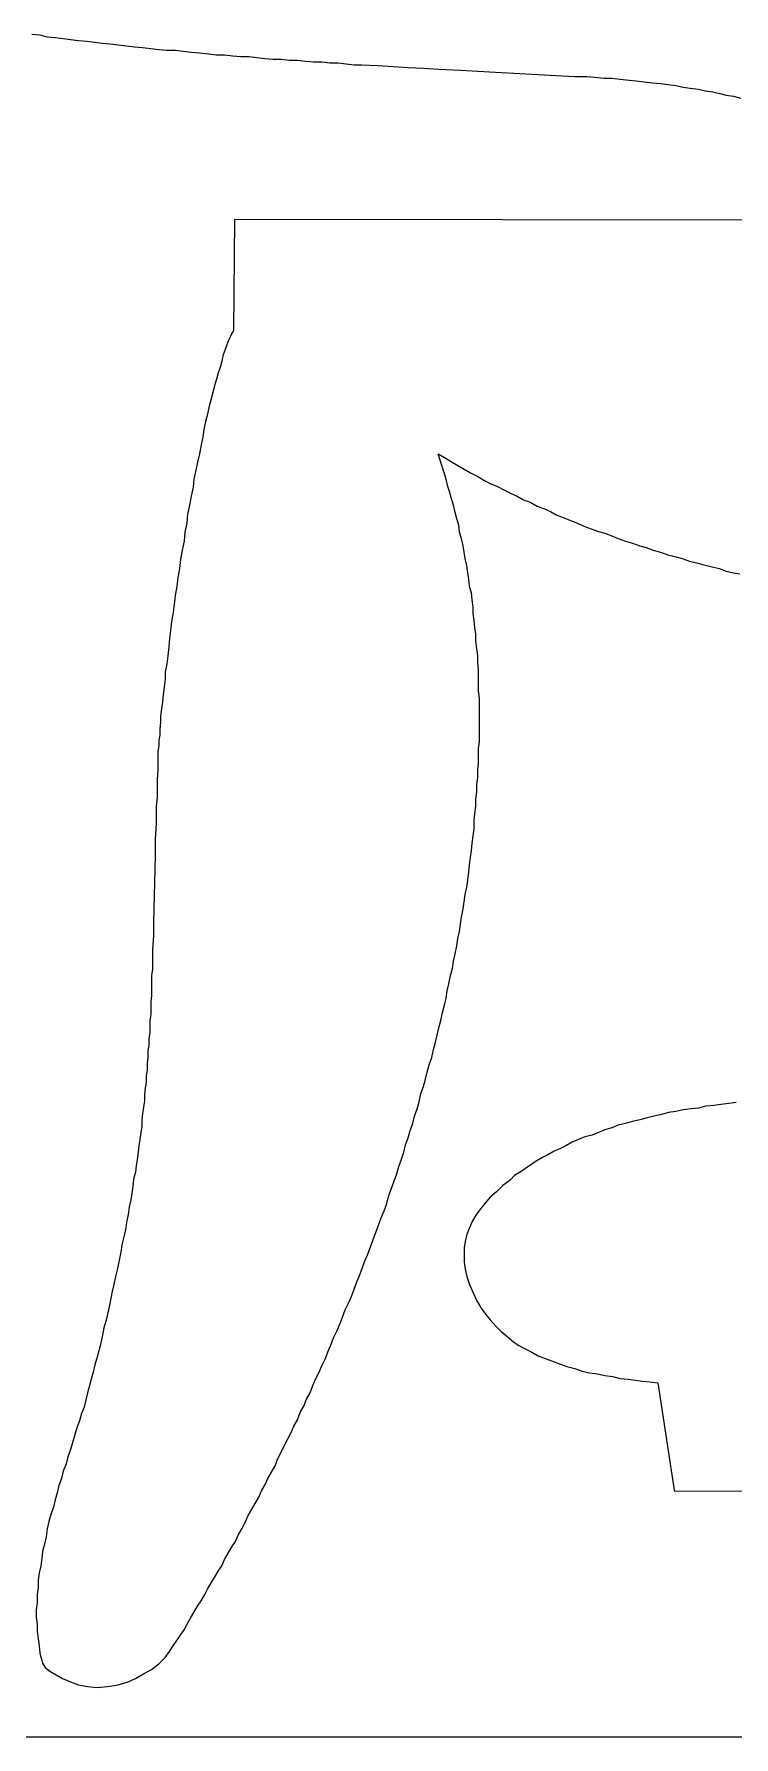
# Model space of a CAD drawing. Extents: x 11 to 591, y 39 to 419.
# Drawn here: x 248.18 to 267.6, y 38.96 to 86.21 of the extents above; entities that cross this region are included whole.
import ezdxf

# ---------------------------------------------------------------- set-up
doc = ezdxf.new("R2010")
doc.units = 0
doc.layers.get('0').update_dxf_attribs({"linetype": 'CONTINUOUS'})

msp = doc.modelspace()

# ---------------------------------------------------------------- linework, layer by layer
at = {"color": 3}
for p, q in [((248.115419, 86.205266), (248.340419, 86.180266)), ((248.340419, 86.180266), (248.540419, 86.130266)), ((248.540419, 86.130266), (248.765419, 86.105266)), ((248.765419, 86.105266), (248.990419, 86.080266)), ((248.990419, 86.080266), (249.190419, 86.055266)), ((249.190419, 86.055266), (249.415419, 86.030266)), ((249.415419, 86.030266), (249.640419, 86.005266)), ((249.640419, 86.005266), (249.865419, 85.980266)), ((249.865419, 85.980266), (250.065419, 85.955266)), ((250.065419, 85.955266), (250.290419, 85.930266)), ((250.290419, 85.930266), (250.515419, 85.905266)), ((250.515419, 85.905266), (250.740419, 85.880266)), ((250.740419, 85.880266), (250.965419, 85.855266)), ((250.965419, 85.855266), (251.190419, 85.830266)), ((251.190419, 85.830266), (251.415419, 85.805266)), ((251.415419, 85.805266), (251.640419, 85.780266)), ((251.640419, 85.780266), (251.865419, 85.755266)), ((251.865419, 85.755266), (252.090419, 85.755266)), ((252.090419, 85.755266), (252.315419, 85.730266)), ((252.315419, 85.730266), (252.540419, 85.705266)), ((252.540419, 85.705266), (252.765419, 85.680266)), ((252.765419, 85.680266), (253.015419, 85.655266)), ((253.015419, 85.655266), (253.240419, 85.630266)), ((253.240419, 85.630266), (253.465419, 85.630266)), ((253.465419, 85.630266), (253.690419, 85.605266)), ((253.690419, 85.605266), (253.915419, 85.580266)), ((253.915419, 85.580266), (254.140419, 85.580266)), ((254.140419, 85.580266), (254.365419, 85.555266)), ((254.365419, 85.555266), (254.590419, 85.530266)), ((254.590419, 85.530266), (254.815419, 85.505266)), ((254.815419, 85.505266), (255.040419, 85.505266)), ((255.040419, 85.505266), (255.265419, 85.480266)), ((255.265419, 85.480266), (255.490419, 85.480266)), ((255.490419, 85.480266), (255.715419, 85.455266)), ((255.715419, 85.455266), (255.940419, 85.430266)), ((255.940419, 85.430266), (256.165419, 85.430266)), ((256.165419, 85.430266), (256.390419, 85.405266)), ((256.390419, 85.405266), (256.615419, 85.405266)), ((256.615419, 85.405266), (256.840419, 85.380266)), ((256.840419, 85.380266), (257.065419, 85.355266)), ((257.065419, 85.355266), (257.265419, 85.355266)), ((257.265419, 85.355266), (257.715419, 85.330266)), ((257.715419, 85.330266), (258.140419, 85.305266)), ((258.140419, 85.305266), (258.565419, 85.280266)), ((258.565419, 85.280266), (258.990419, 85.255266)), ((258.990419, 85.255266), (259.415419, 85.230266)), ((259.415419, 85.230266), (260.015419, 85.205266)), ((260.015419, 85.205266), (260.815419, 85.155266)), ((260.815419, 85.155266), (262.665419, 85.055266)), ((262.665419, 85.055266), (263.190419, 85.030266)), ((263.190419, 85.030266), (263.515419, 85.030266)), ((263.515419, 85.030266), (263.740419, 85.005266)), ((263.740419, 85.005266), (263.990419, 84.980266)), ((263.990419, 84.980266), (264.215419, 84.980266)), ((264.215419, 84.980266), (264.440419, 84.955266)), ((264.440419, 84.955266), (264.690419, 84.930266)), ((264.690419, 84.930266), (264.890419, 84.905266)), ((264.890419, 84.905266), (265.115419, 84.880266)), ((265.115419, 84.880266), (265.340419, 84.855266)), ((265.340419, 84.855266), (265.565419, 84.830266)), ((265.565419, 84.830266), (265.765419, 84.805266)), ((265.765419, 84.805266), (265.990419, 84.780266)), ((265.990419, 84.780266), (266.190419, 84.730266)), ((266.190419, 84.730266), (266.390419, 84.705266)), ((266.390419, 84.705266), (266.615419, 84.680266)), ((266.615419, 84.680266), (266.815419, 84.630266)), ((266.815419, 84.630266), (267.015419, 84.605266)), ((267.015419, 84.605266), (267.215419, 84.555266)), ((267.215419, 84.555266), (267.390419, 84.505266)), ((267.390419, 84.505266), (267.590419, 84.480266)), ((267.590419, 84.480266), (267.790419, 84.430266)), ((253.740419, 81.055266), (253.715419, 77.980266)), ((280.840419, 81.030266), (253.740419, 81.055266)), ((253.715419, 77.980266), (253.665419, 77.905266)), ((253.515419, 77.555266), (253.465419, 77.405266)), ((253.565419, 77.680266), (253.515419, 77.555266)), ((253.615419, 77.780266), (253.565419, 77.680266)), ((253.665419, 77.905266), (253.615419, 77.780266)), ((253.390419, 77.130266), (253.340419, 76.955266)), ((253.415419, 77.280266), (253.390419, 77.130266)), ((253.465419, 77.405266), (253.415419, 77.280266)), ((253.240419, 76.630266), (253.190419, 76.455266)), ((253.290419, 76.805266), (253.240419, 76.630266)), ((253.340419, 76.955266), (253.290419, 76.805266)), ((253.090419, 76.080266), (253.040419, 75.880266)), ((253.140419, 76.255266), (253.090419, 76.080266)), ((253.190419, 76.455266), (253.140419, 76.255266)), ((252.990419, 75.655266), (252.940419, 75.455266)), ((253.040419, 75.880266), (252.990419, 75.655266)), ((252.890419, 75.230266), (252.865419, 75.030266)), ((252.940419, 75.455266), (252.890419, 75.230266)), ((252.815419, 74.805266), (252.765419, 74.555266)), ((252.865419, 75.030266), (252.815419, 74.805266)), ((252.715419, 74.330266), (252.665419, 74.105266)), ((252.765419, 74.555266), (252.715419, 74.330266)), ((259.615419, 73.855266), (259.390419, 74.555266)), ((259.390419, 74.555266), (259.565419, 74.455266)), ((259.565419, 74.455266), (259.740419, 74.355266)), ((259.740419, 74.355266), (259.940419, 74.230266)), ((259.940419, 74.230266), (260.115419, 74.130266)), ((252.615419, 73.855266), (252.590419, 73.630266)), ((252.665419, 74.105266), (252.615419, 73.855266)), ((259.665419, 73.655266), (259.615419, 73.855266)), ((260.115419, 74.130266), (260.290419, 74.030266)), ((260.290419, 74.030266), (260.490419, 73.930266)), ((260.490419, 73.930266), (260.665419, 73.830266)), ((260.665419, 73.830266), (260.840419, 73.730266)), ((260.840419, 73.730266), (261.040419, 73.655266)), ((252.540419, 73.380266), (252.490419, 73.130266)), ((252.590419, 73.630266), (252.540419, 73.380266)), ((259.715419, 73.480266), (259.665419, 73.655266)), ((259.765419, 73.305266), (259.715419, 73.480266)), ((259.815419, 73.130266), (259.765419, 73.305266)), ((261.040419, 73.655266), (261.215419, 73.555266)), ((261.215419, 73.555266), (261.415419, 73.455266)), ((261.415419, 73.455266), (261.590419, 73.380266)), ((261.590419, 73.380266), (261.765419, 73.280266)), ((261.765419, 73.280266), (261.965419, 73.205266)), ((252.440419, 72.880266), (252.415419, 72.630266)), ((252.490419, 73.130266), (252.440419, 72.880266)), ((259.865419, 72.930266), (259.815419, 73.130266)), ((259.915419, 72.755266), (259.865419, 72.930266)), ((261.965419, 73.205266), (262.140419, 73.105266)), ((262.140419, 73.105266), (262.340419, 73.030266)), ((262.340419, 73.030266), (262.515419, 72.955266)), ((262.515419, 72.955266), (262.690419, 72.855266)), ((262.690419, 72.855266), (262.890419, 72.780266)), ((262.890419, 72.780266), (263.065419, 72.705266)), ((252.365419, 72.380266), (252.340419, 72.130266)), ((252.415419, 72.630266), (252.365419, 72.380266)), ((259.965419, 72.580266), (259.915419, 72.755266)), ((259.990419, 72.380266), (259.965419, 72.580266)), ((260.040419, 72.205266), (259.990419, 72.380266)), ((263.065419, 72.705266), (263.265419, 72.630266)), ((263.265419, 72.630266), (263.440419, 72.555266)), ((263.440419, 72.555266), (263.640419, 72.480266)), ((263.640419, 72.480266), (263.840419, 72.405266)), ((263.840419, 72.405266), (264.015419, 72.355266)), ((264.015419, 72.355266), (264.215419, 72.280266)), ((252.290419, 71.880266), (252.240419, 71.630266)), ((252.340419, 72.130266), (252.290419, 71.880266)), ((260.090419, 72.005266), (260.040419, 72.205266)), ((260.115419, 71.830266), (260.090419, 72.005266)), ((260.140419, 71.655266), (260.115419, 71.830266)), ((264.215419, 72.280266), (264.390419, 72.205266)), ((264.390419, 72.205266), (264.590419, 72.130266)), ((264.590419, 72.130266), (264.790419, 72.080266)), ((264.790419, 72.080266), (264.990419, 72.005266)), ((264.990419, 72.005266), (265.165419, 71.955266)), ((265.165419, 71.955266), (265.365419, 71.880266)), ((265.365419, 71.880266), (265.565419, 71.830266)), ((265.565419, 71.830266), (265.765419, 71.755266)), ((252.215419, 71.380266), (252.165419, 71.130266)), ((252.240419, 71.630266), (252.215419, 71.380266)), ((260.190419, 71.455266), (260.140419, 71.655266)), ((260.215419, 71.255266), (260.190419, 71.455266)), ((265.765419, 71.755266), (265.965419, 71.705266)), ((265.965419, 71.705266), (266.165419, 71.655266)), ((266.165419, 71.655266), (266.365419, 71.580266)), ((266.365419, 71.580266), (266.565419, 71.530266)), ((266.565419, 71.530266), (266.765419, 71.480266)), ((266.765419, 71.480266), (266.965419, 71.430266)), ((266.965419, 71.430266), (267.190419, 71.380266)), ((267.190419, 71.380266), (267.390419, 71.305266)), ((252.140419, 70.880266), (252.090419, 70.630266)), ((252.165419, 71.130266), (252.140419, 70.880266)), ((260.240419, 71.080266), (260.215419, 71.255266)), ((260.265419, 70.880266), (260.240419, 71.080266)), ((260.315419, 70.705266), (260.265419, 70.880266)), ((267.390419, 71.305266), (267.590419, 71.255266)), ((267.590419, 71.255266), (267.765419, 71.230266)), ((252.090419, 70.630266), (252.065419, 70.380266)), ((260.340419, 70.505266), (260.315419, 70.705266)), ((260.365419, 70.305266), (260.340419, 70.505266)), ((252.040419, 70.155266), (251.990419, 69.905266)), ((252.065419, 70.380266), (252.040419, 70.155266)), ((260.365419, 70.130266), (260.365419, 70.305266)), ((260.390419, 69.930266), (260.365419, 70.130266)), ((260.415419, 69.730266), (260.390419, 69.930266)), ((251.965419, 69.655266), (251.940419, 69.430266)), ((251.990419, 69.905266), (251.965419, 69.655266)), ((260.440419, 69.555266), (260.415419, 69.730266)), ((260.440419, 69.355266), (260.440419, 69.555266)), ((251.915419, 69.205266), (251.890419, 68.955266)), ((251.940419, 69.430266), (251.915419, 69.205266)), ((260.465419, 69.155266), (260.440419, 69.355266)), ((260.490419, 68.955266), (260.465419, 69.155266)), ((251.865419, 68.730266), (251.815419, 68.505266)), ((251.890419, 68.955266), (251.865419, 68.730266)), ((260.490419, 68.755266), (260.490419, 68.955266)), ((260.515419, 68.580266), (260.490419, 68.755266)), ((260.515419, 68.380266), (260.515419, 68.580266)), ((251.790419, 68.080266), (251.765419, 67.880266)), ((251.815419, 68.305266), (251.790419, 68.080266)), ((251.815419, 68.505266), (251.815419, 68.305266)), ((260.515419, 68.180266), (260.515419, 68.380266)), ((260.515419, 67.980266), (260.515419, 68.180266)), ((251.740419, 67.680266), (251.715419, 67.480266)), ((251.765419, 67.880266), (251.740419, 67.680266)), ((260.540419, 67.780266), (260.515419, 67.980266)), ((260.540419, 67.580266), (260.540419, 67.780266)), ((260.540419, 67.380266), (260.540419, 67.580266)), ((251.690419, 67.105266), (251.665419, 66.930266)), ((251.715419, 67.480266), (251.690419, 67.280266)), ((251.690419, 67.280266), (251.690419, 67.105266)), ((260.540419, 67.180266), (260.540419, 67.380266)), ((260.540419, 66.980266), (260.540419, 67.180266)), ((251.665419, 66.755266), (251.640419, 66.605266)), ((251.665419, 66.930266), (251.665419, 66.755266)), ((260.540419, 66.780266), (260.540419, 66.980266)), ((260.540419, 66.580266), (260.540419, 66.780266)), ((251.640419, 66.455266), (251.615419, 66.305266)), ((251.615419, 66.305266), (251.615419, 66.155266)), ((251.615419, 66.155266), (251.615419, 66.030266)), ((251.640419, 66.605266), (251.640419, 66.455266)), ((260.515419, 66.380266), (260.540419, 66.580266)), ((260.515419, 66.180266), (260.515419, 66.380266)), ((260.515419, 65.980266), (260.515419, 66.180266)), ((251.615419, 65.780266), (251.590419, 65.530266)), ((251.615419, 66.030266), (251.615419, 65.780266)), ((260.490419, 65.780266), (260.515419, 65.980266)), ((260.490419, 65.580266), (260.490419, 65.780266)), ((251.590419, 65.530266), (251.590419, 65.280266)), ((251.590419, 65.280266), (251.590419, 65.030266)), ((260.465419, 65.380266), (260.490419, 65.580266)), ((260.465419, 65.180266), (260.465419, 65.380266)), ((251.590419, 65.030266), (251.565419, 64.780266)), ((251.565419, 64.780266), (251.565419, 64.555266)), ((260.415419, 64.580266), (260.440419, 64.780266)), ((260.440419, 64.980266), (260.465419, 65.180266)), ((260.440419, 64.780266), (260.440419, 64.980266)), ((251.565419, 64.305266), (251.540419, 63.855266)), ((251.565419, 64.555266), (251.565419, 64.305266)), ((260.390419, 64.380266), (260.415419, 64.580266)), ((260.390419, 64.155266), (260.390419, 64.380266)), ((251.540419, 63.855266), (251.540419, 63.405266)), ((260.340419, 63.755266), (260.365419, 63.955266)), ((260.365419, 63.955266), (260.390419, 64.155266)), ((251.540419, 63.405266), (251.490419, 61.555266)), ((260.265419, 63.155266), (260.290419, 63.355266)), ((260.290419, 63.355266), (260.315419, 63.555266)), ((260.315419, 63.555266), (260.340419, 63.755266)), ((260.215419, 62.730266), (260.240419, 62.955266)), ((260.240419, 62.955266), (260.265419, 63.155266)), ((260.140419, 62.330266), (260.190419, 62.530266)), ((260.190419, 62.530266), (260.215419, 62.730266)), ((260.040419, 61.705266), (260.090419, 61.930266)), ((260.090419, 61.930266), (260.115419, 62.130266)), ((260.115419, 62.130266), (260.140419, 62.330266)), ((251.490419, 61.555266), (251.490419, 61.180266)), ((259.990419, 61.305266), (260.015419, 61.505266)), ((260.015419, 61.505266), (260.040419, 61.705266)), ((251.490419, 61.180266), (251.465419, 60.805266)), ((259.915419, 60.905266), (259.940419, 61.105266)), ((259.940419, 61.105266), (259.990419, 61.305266)), ((251.465419, 60.805266), (251.465419, 60.630266)), ((251.465419, 60.630266), (251.465419, 60.430266)), ((259.790419, 60.280266), (259.815419, 60.480266)), ((259.815419, 60.480266), (259.865419, 60.680266)), ((259.865419, 60.680266), (259.915419, 60.905266)), ((251.465419, 60.255266), (251.440419, 60.080266)), ((251.440419, 60.080266), (251.440419, 59.880266)), ((251.465419, 60.430266), (251.465419, 60.255266)), ((259.690419, 59.855266), (259.740419, 60.080266)), ((259.740419, 60.080266), (259.790419, 60.280266)), ((251.440419, 59.880266), (251.440419, 59.705266)), ((251.440419, 59.705266), (251.440419, 59.530266)), ((259.615419, 59.455266), (259.640419, 59.655266)), ((259.640419, 59.655266), (259.690419, 59.855266)), ((251.440419, 59.530266), (251.415419, 59.355266)), ((251.415419, 59.355266), (251.415419, 59.180266)), ((251.415419, 59.180266), (251.415419, 59.005266)), ((259.515419, 59.055266), (259.565419, 59.255266)), ((259.565419, 59.255266), (259.615419, 59.455266)), ((251.415419, 59.005266), (251.390419, 58.830266)), ((251.390419, 58.830266), (251.390419, 58.655266)), ((251.390419, 58.655266), (251.390419, 58.505266)), ((259.365419, 58.430266), (259.415419, 58.630266)), ((259.415419, 58.630266), (259.465419, 58.830266)), ((259.465419, 58.830266), (259.515419, 59.055266)), ((251.365419, 58.155266), (251.340419, 57.980266)), ((251.390419, 58.505266), (251.365419, 58.330266)), ((251.365419, 58.330266), (251.365419, 58.155266)), ((259.265419, 58.030266), (259.315419, 58.230266)), ((259.315419, 58.230266), (259.365419, 58.430266)), ((251.340419, 57.805266), (251.315419, 57.630266)), ((251.340419, 57.980266), (251.340419, 57.805266)), ((259.140419, 57.605266), (259.215419, 57.805266)), ((259.215419, 57.805266), (259.265419, 58.030266)), ((251.315419, 57.455266), (251.290419, 57.305266)), ((251.290419, 57.305266), (251.290419, 57.130266)), ((251.315419, 57.630266), (251.315419, 57.455266)), ((258.990419, 57.005266), (259.040419, 57.205266)), ((259.040419, 57.205266), (259.090419, 57.405266)), ((259.090419, 57.405266), (259.140419, 57.605266)), ((251.265419, 56.955266), (251.240419, 56.780266)), ((251.240419, 56.780266), (251.240419, 56.605266)), ((251.290419, 57.130266), (251.265419, 56.955266)), ((258.865419, 56.580266), (258.915419, 56.805266)), ((258.915419, 56.805266), (258.990419, 57.005266)), ((251.190419, 56.255266), (251.165419, 56.080266)), ((251.215419, 56.430266), (251.190419, 56.255266)), ((251.240419, 56.605266), (251.215419, 56.430266)), ((258.740419, 56.180266), (258.815419, 56.380266)), ((258.815419, 56.380266), (258.865419, 56.580266)), ((265.590419, 56.230266), (265.390419, 56.180266)), ((265.790419, 56.280266), (265.590419, 56.230266)), ((265.990419, 56.305266), (265.790419, 56.280266)), ((266.190419, 56.355266), (265.990419, 56.305266)), ((266.415419, 56.380266), (266.190419, 56.355266)), ((266.615419, 56.405266), (266.415419, 56.380266)), ((266.815419, 56.455266), (266.615419, 56.405266)), ((267.040419, 56.480266), (266.815419, 56.455266)), ((267.240419, 56.505266), (267.040419, 56.480266)), ((267.465419, 56.530266), (267.240419, 56.505266)), ((267.665419, 56.555266), (267.465419, 56.530266)), ((251.165419, 55.905266), (251.140419, 55.730266)), ((251.165419, 56.080266), (251.165419, 55.905266)), ((258.565419, 55.580266), (258.615419, 55.780266)), ((258.615419, 55.780266), (258.690419, 55.980266)), ((258.690419, 55.980266), (258.740419, 56.180266)), ((264.015419, 55.805266), (263.840419, 55.730266)), ((264.215419, 55.855266), (264.015419, 55.805266)), ((264.390419, 55.930266), (264.215419, 55.855266)), ((264.590419, 55.980266), (264.390419, 55.930266)), ((264.790419, 56.030266), (264.590419, 55.980266)), ((264.990419, 56.080266), (264.790419, 56.030266)), ((265.190419, 56.130266), (264.990419, 56.080266)), ((265.390419, 56.180266), (265.190419, 56.130266)), ((251.090419, 55.355266), (251.065419, 55.180266)), ((251.115419, 55.530266), (251.090419, 55.355266)), ((251.140419, 55.730266), (251.115419, 55.530266)), ((258.440419, 55.180266), (258.490419, 55.380266)), ((258.490419, 55.380266), (258.565419, 55.580266)), ((262.940419, 55.355266), (262.790419, 55.280266)), ((263.115419, 55.455266), (262.940419, 55.355266)), ((263.290419, 55.530266), (263.115419, 55.455266)), ((263.465419, 55.605266), (263.290419, 55.530266)), ((263.665419, 55.655266), (263.465419, 55.605266)), ((263.840419, 55.730266), (263.665419, 55.655266)), ((251.040419, 54.980266), (251.015419, 54.805266)), ((251.065419, 55.180266), (251.040419, 54.980266)), ((258.290419, 54.755266), (258.365419, 54.955266)), ((258.365419, 54.955266), (258.440419, 55.180266)), ((261.965419, 54.830266), (261.815419, 54.730266)), ((262.115419, 54.930266), (261.965419, 54.830266)), ((262.290419, 55.030266), (262.115419, 54.930266)), ((262.440419, 55.105266), (262.290419, 55.030266)), ((262.615419, 55.205266), (262.440419, 55.105266)), ((262.790419, 55.280266), (262.615419, 55.205266)), ((250.940419, 54.430266), (250.915419, 54.230266)), ((250.990419, 54.630266), (250.940419, 54.430266)), ((251.015419, 54.805266), (250.990419, 54.630266)), ((258.090419, 54.155266), (258.165419, 54.355266)), ((258.165419, 54.355266), (258.240419, 54.555266)), ((258.240419, 54.555266), (258.290419, 54.755266)), ((261.390419, 54.405266), (261.190419, 54.255266)), ((261.515419, 54.530266), (261.390419, 54.405266)), ((261.665419, 54.630266), (261.515419, 54.530266)), ((261.815419, 54.730266), (261.665419, 54.630266)), ((250.890419, 54.030266), (250.865419, 53.855266)), ((250.915419, 54.230266), (250.890419, 54.030266)), ((257.965419, 53.755266), (258.015419, 53.955266)), ((258.015419, 53.955266), (258.090419, 54.155266)), ((260.840419, 53.930266), (260.690419, 53.755266)), ((261.015419, 54.080266), (260.840419, 53.930266)), ((261.190419, 54.255266), (261.015419, 54.080266)), ((250.790419, 53.455266), (250.740419, 53.230266)), ((250.815419, 53.655266), (250.790419, 53.455266)), ((250.865419, 53.855266), (250.815419, 53.655266)), ((257.815419, 53.355266), (257.890419, 53.555266)), ((257.890419, 53.555266), (257.965419, 53.755266)), ((260.440419, 53.430266), (260.340419, 53.255266)), ((260.565419, 53.605266), (260.440419, 53.430266)), ((260.690419, 53.755266), (260.565419, 53.605266)), ((250.715419, 53.030266), (250.665419, 52.830266)), ((250.740419, 53.230266), (250.715419, 53.030266)), ((257.590419, 52.755266), (257.665419, 52.955266)), ((257.665419, 52.955266), (257.740419, 53.155266)), ((257.740419, 53.155266), (257.815419, 53.355266)), ((260.265419, 53.080266), (260.190419, 52.905266)), ((260.340419, 53.255266), (260.265419, 53.080266)), ((250.615419, 52.605266), (250.590419, 52.405266)), ((250.665419, 52.830266), (250.615419, 52.605266)), ((257.440419, 52.355266), (257.515419, 52.555266)), ((257.515419, 52.555266), (257.590419, 52.755266)), ((260.140419, 52.705266), (260.115419, 52.530266)), ((260.115419, 52.530266), (260.115419, 52.330266)), ((260.190419, 52.905266), (260.140419, 52.705266)), ((250.540419, 52.180266), (250.490419, 51.955266)), ((250.590419, 52.405266), (250.540419, 52.180266)), ((257.215419, 51.780266), (257.290419, 51.980266)), ((257.290419, 51.980266), (257.365419, 52.180266)), ((257.365419, 52.180266), (257.440419, 52.355266)), ((260.115419, 52.330266), (260.115419, 52.130266)), ((260.115419, 52.130266), (260.140419, 51.930266)), ((250.390419, 51.505266), (250.340419, 51.280266)), ((250.440419, 51.730266), (250.390419, 51.505266)), ((250.490419, 51.955266), (250.440419, 51.730266)), ((257.065419, 51.380266), (257.140419, 51.580266)), ((257.140419, 51.580266), (257.215419, 51.780266)), ((260.140419, 51.930266), (260.190419, 51.730266)), ((260.190419, 51.730266), (260.265419, 51.505266)), ((260.265419, 51.505266), (260.365419, 51.280266)), ((250.290419, 51.030266), (250.240419, 50.805266)), ((250.340419, 51.280266), (250.290419, 51.030266)), ((256.915419, 51.005266), (256.990419, 51.180266)), ((256.990419, 51.180266), (257.065419, 51.380266)), ((260.365419, 51.280266), (260.465419, 51.055266)), ((260.465419, 51.055266), (260.590419, 50.855266)), ((250.240419, 50.805266), (250.190419, 50.555266)), ((256.665419, 50.405266), (256.740419, 50.605266)), ((256.740419, 50.605266), (256.815419, 50.805266)), ((256.815419, 50.805266), (256.915419, 51.005266)), ((260.590419, 50.855266), (260.715419, 50.680266)), ((260.715419, 50.680266), (260.840419, 50.530266)), ((250.115419, 50.305266), (250.065419, 50.055266)), ((250.190419, 50.555266), (250.115419, 50.305266)), ((256.490419, 50.030266), (256.590419, 50.230266)), ((256.590419, 50.230266), (256.665419, 50.405266)), ((260.840419, 50.530266), (260.990419, 50.355266)), ((260.990419, 50.355266), (261.140419, 50.205266)), ((261.140419, 50.205266), (261.290419, 50.080266)), ((250.015419, 49.805266), (249.940419, 49.530266)), ((250.065419, 50.055266), (250.015419, 49.805266)), ((256.265419, 49.455266), (256.340419, 49.655266)), ((256.340419, 49.655266), (256.415419, 49.830266)), ((256.415419, 49.830266), (256.490419, 50.030266)), ((261.290419, 50.080266), (261.440419, 49.955266)), ((261.440419, 49.955266), (261.615419, 49.830266)), ((261.615419, 49.830266), (261.790419, 49.730266)), ((261.790419, 49.730266), (261.990419, 49.630266)), ((261.990419, 49.630266), (262.165419, 49.530266)), ((249.865419, 49.280266), (249.815419, 49.080266)), ((249.940419, 49.530266), (249.865419, 49.280266)), ((256.090419, 49.080266), (256.165419, 49.255266)), ((256.165419, 49.255266), (256.265419, 49.455266)), ((262.165419, 49.530266), (262.365419, 49.455266)), ((262.365419, 49.455266), (262.565419, 49.380266)), ((262.565419, 49.380266), (262.765419, 49.305266)), ((262.765419, 49.305266), (262.965419, 49.230266)), ((262.965419, 49.230266), (263.190419, 49.180266)), ((263.190419, 49.180266), (263.390419, 49.105266)), ((249.715419, 48.705266), (249.665419, 48.505266)), ((249.765419, 48.880266), (249.715419, 48.705266)), ((249.815419, 49.080266), (249.765419, 48.880266)), ((255.840419, 48.505266), (255.915419, 48.705266)), ((255.915419, 48.705266), (255.990419, 48.880266)), ((255.990419, 48.880266), (256.090419, 49.080266)), ((263.390419, 49.105266), (263.590419, 49.055266)), ((263.590419, 49.055266), (263.815419, 49.030266)), ((263.815419, 49.030266), (264.015419, 48.980266)), ((264.015419, 48.980266), (264.240419, 48.955266)), ((264.240419, 48.955266), (264.440419, 48.905266)), ((264.440419, 48.905266), (264.665419, 48.880266)), ((264.665419, 48.880266), (264.865419, 48.855266)), ((264.865419, 48.855266), (265.065419, 48.830266)), ((265.065419, 48.830266), (265.265419, 48.805266)), ((265.265419, 48.805266), (265.490419, 48.780266)), ((265.490419, 48.780266), (265.940419, 45.805266)), ((249.615419, 48.305266), (249.565419, 48.105266)), ((249.665419, 48.505266), (249.615419, 48.305266)), ((255.665419, 48.130266), (255.740419, 48.330266)), ((255.740419, 48.330266), (255.840419, 48.505266)), ((249.440419, 47.730266), (249.365419, 47.530266)), ((249.490419, 47.930266), (249.440419, 47.730266)), ((249.565419, 48.105266), (249.490419, 47.930266)), ((255.390419, 47.580266), (255.490419, 47.755266)), ((255.490419, 47.755266), (255.565419, 47.955266)), ((255.565419, 47.955266), (255.665419, 48.130266)), ((249.365419, 47.530266), (249.190419, 46.930266)), ((255.215419, 47.205266), (255.315419, 47.405266)), ((255.315419, 47.405266), (255.390419, 47.580266)), ((249.190419, 46.930266), (249.115419, 46.730266)), ((254.940419, 46.680266), (255.040419, 46.855266)), ((255.040419, 46.855266), (255.115419, 47.030266)), ((255.115419, 47.030266), (255.215419, 47.205266)), ((248.990419, 46.330266), (248.940419, 46.130266)), ((249.065419, 46.530266), (248.990419, 46.330266)), ((249.115419, 46.730266), (249.065419, 46.530266)), ((254.665419, 46.130266), (254.765419, 46.305266)), ((254.765419, 46.305266), (254.865419, 46.480266)), ((254.865419, 46.480266), (254.940419, 46.680266)), ((248.865419, 45.930266), (248.815419, 45.730266)), ((248.940419, 46.130266), (248.865419, 45.930266)), ((254.490419, 45.780266), (254.590419, 45.955266)), ((254.590419, 45.955266), (254.665419, 46.130266)), ((248.765419, 45.530266), (248.715419, 45.330266)), ((248.815419, 45.730266), (248.765419, 45.530266)), ((254.215419, 45.255266), (254.315419, 45.430266)), ((254.315419, 45.430266), (254.415419, 45.605266)), ((254.415419, 45.605266), (254.490419, 45.780266)), ((265.940419, 45.805266), (265.940419, 45.780266)), ((265.940419, 45.780266), (293.065419, 45.755266)), ((248.590419, 44.930266), (248.540419, 44.730266)), ((248.640419, 45.130266), (248.590419, 44.930266)), ((248.715419, 45.330266), (248.640419, 45.130266)), ((253.940419, 44.730266), (254.040419, 44.905266)), ((254.040419, 44.905266), (254.115419, 45.080266)), ((254.115419, 45.080266), (254.215419, 45.255266)), ((248.515419, 44.505266), (248.465419, 44.305266)), ((248.540419, 44.730266), (248.515419, 44.505266)), ((253.765419, 44.380266), (253.840419, 44.555266)), ((253.840419, 44.555266), (253.940419, 44.730266)), ((248.415419, 44.105266), (248.390419, 43.905266)), ((248.465419, 44.305266), (248.415419, 44.105266)), ((253.465419, 43.880266), (253.565419, 44.055266)), ((253.565419, 44.055266), (253.665419, 44.230266)), ((253.665419, 44.230266), (253.765419, 44.380266)), ((248.315419, 43.505266), (248.290419, 43.305266)), ((248.365419, 43.705266), (248.315419, 43.505266)), ((248.390419, 43.905266), (248.365419, 43.705266)), ((253.190419, 43.380266), (253.290419, 43.555266)), ((253.290419, 43.555266), (253.390419, 43.705266)), ((253.390419, 43.705266), (253.465419, 43.880266)), ((248.290419, 43.105266), (248.265419, 42.905266)), ((248.290419, 43.305266), (248.290419, 43.105266)), ((252.915419, 42.905266), (252.990419, 43.055266)), ((252.990419, 43.055266), (253.090419, 43.230266)), ((253.090419, 43.230266), (253.190419, 43.380266)), ((248.265419, 42.680266), (248.240419, 42.480266)), ((248.265419, 42.905266), (248.265419, 42.680266)), ((252.615419, 42.405266), (252.715419, 42.580266)), ((252.715419, 42.580266), (252.815419, 42.730266)), ((252.815419, 42.730266), (252.915419, 42.905266)), ((248.240419, 42.480266), (248.240419, 42.280266)), ((248.240419, 42.280266), (248.265419, 42.080266)), ((248.265419, 42.080266), (248.265419, 41.880266)), ((252.340419, 41.930266), (252.440419, 42.105266)), ((252.440419, 42.105266), (252.515419, 42.255266)), ((252.515419, 42.255266), (252.615419, 42.405266)), ((248.265419, 41.880266), (248.290419, 41.680266)), ((248.290419, 41.680266), (248.315419, 41.480266)), ((252.040419, 41.480266), (252.140419, 41.630266)), ((252.140419, 41.630266), (252.240419, 41.780266)), ((252.240419, 41.780266), (252.340419, 41.930266)), ((248.315419, 41.480266), (248.340419, 41.280266)), ((248.340419, 41.280266), (248.390419, 41.080266)), ((251.640419, 40.980266), (251.815419, 41.155266)), ((251.815419, 41.155266), (251.940419, 41.330266)), ((251.940419, 41.330266), (252.040419, 41.480266)), ((248.390419, 41.080266), (248.415419, 41.005266)), ((248.415419, 41.005266), (248.490419, 40.880266)), ((248.490419, 40.880266), (248.615419, 40.780266)), ((248.615419, 40.780266), (248.790419, 40.680266)), ((248.790419, 40.680266), (248.965419, 40.580266)), ((250.990419, 40.580266), (251.215419, 40.705266)), ((251.215419, 40.705266), (251.440419, 40.830266)), ((251.440419, 40.830266), (251.640419, 40.980266)), ((248.965419, 40.580266), (249.190419, 40.480266)), ((249.190419, 40.480266), (249.415419, 40.405266)), ((249.415419, 40.405266), (249.665419, 40.355266)), ((249.665419, 40.355266), (249.940419, 40.330266)), ((249.940419, 40.330266), (250.215419, 40.355266)), ((250.215419, 40.355266), (250.515419, 40.405266)), ((250.515419, 40.405266), (250.790419, 40.480266)), ((250.790419, 40.480266), (250.990419, 40.580266))]:
    msp.add_line(p, q, dxfattribs=at)
at = {"color": 5}
msp.add_line((11.215419, 38.955266), (591.140419, 38.955266), dxfattribs=at)

doc.saveas('drawing.dxf')
